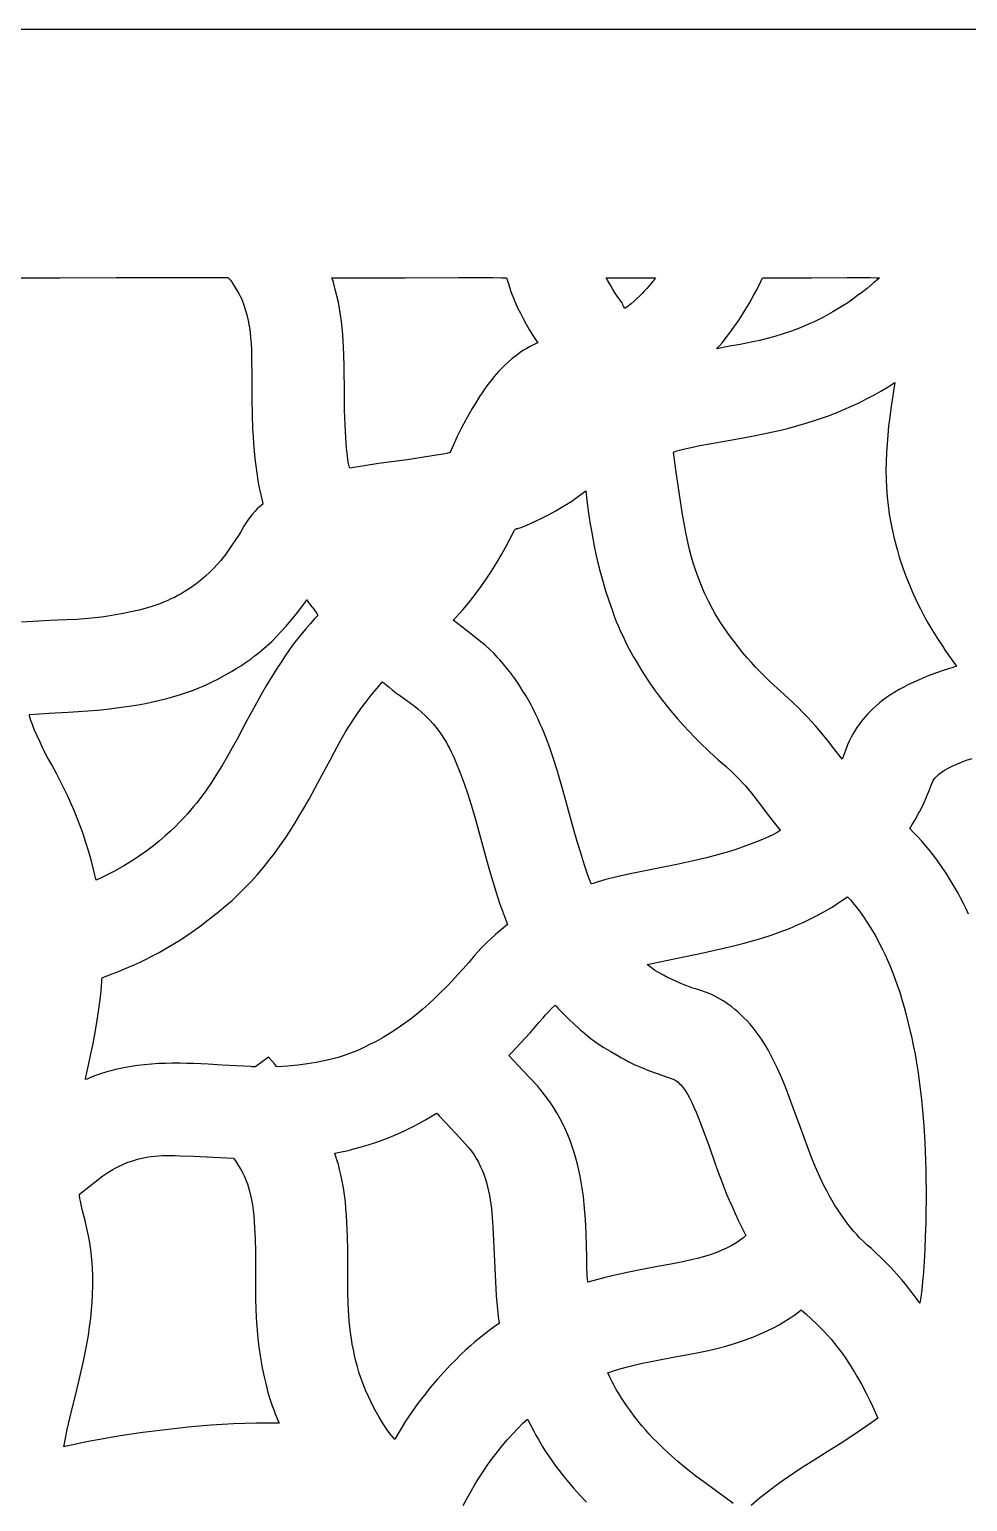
# Model space of a CAD drawing. Extents: x -255 to 255, y -78 to 122.
# Drawn here: x -137.6 to -61.9, y 3.3 to 122.1 of the extents above; entities that cross this region are included whole.
import ezdxf

# ---------------------------------------------------------------- set-up
doc = ezdxf.new("R2010")
doc.units = 0
doc.header["$MEASUREMENT"] = 0
doc.layers.add('LAYER_1', color=18, linetype='CONTINUOUS')

msp = doc.modelspace()

# ---------------------------------------------------------------- linework, layer by layer
at = {"layer": 'LAYER_1'}
for points in [[(-254.71, -77.88), (255.29, -77.88), (255.29, 122.12), (-254.71, 122.12)], [(-113.22, 102.08), (-107.32, 102.09), (-103.01, 102.1), (-100.28, 102.1), (-99.51, 102.09), (-99.14, 102.08), (-99.03, 101.76), (-98.99, 101.62), (-98.9, 101.32), (-98.75, 100.89), (-98.53, 100.31), (-98.38, 99.98), (-98.22, 99.61), (-98.02, 99.22), (-97.8, 98.79), (-97.55, 98.34), (-97.28, 97.86), (-96.97, 97.35), (-96.62, 96.82), (-96.68, 96.8), (-96.81, 96.74), (-96.97, 96.67), (-97.29, 96.5), (-97.51, 96.38), (-97.76, 96.23), (-98.04, 96.04), (-98.34, 95.82), (-98.67, 95.56), (-99.01, 95.27), (-99.37, 94.93), (-99.75, 94.54), (-100.13, 94.11), (-100.52, 93.62), (-100.72, 93.36), (-100.92, 93.09), (-101.11, 92.8), (-101.31, 92.49), (-101.62, 92), (-101.91, 91.52), (-102.4, 90.66), (-102.8, 89.91), (-103.11, 89.27), (-103.52, 88.37), (-103.63, 88.11), (-103.7, 87.99), (-103.72, 87.97), (-103.78, 87.95), (-103.96, 87.91), (-104.24, 87.85), (-104.63, 87.78), (-107.15, 87.4), (-109.47, 87.08), (-110.63, 86.91), (-111.78, 86.72), (-111.81, 86.77), (-111.84, 86.87), (-111.9, 87.19), (-111.97, 87.69), (-112.04, 88.36), (-112.1, 89.2), (-112.16, 90.22), (-112.2, 91.4), (-112.22, 92.76), (-112.24, 94.87), (-112.27, 95.93), (-112.29, 96.46), (-112.32, 96.98), (-112.35, 97.51), (-112.4, 98.04), (-112.46, 98.56), (-112.52, 99.08), (-112.61, 99.6), (-112.7, 100.12), (-112.82, 100.63), (-112.95, 101.14), (-113.03, 101.48), (-113.1, 101.72), (-113.2, 102.01)], [(-87.13, 102.08), (-87.19, 101.98), (-87.35, 101.75), (-87.63, 101.42), (-87.81, 101.22), (-88.03, 100.99), (-88.19, 100.81), (-88.38, 100.63), (-88.64, 100.39), (-88.7, 100.33), (-88.85, 100.2), (-89.09, 99.99), (-89.44, 99.72), (-89.57, 99.63), (-89.58, 99.62), (-89.6, 99.62), (-89.63, 99.65), (-89.69, 99.78), (-89.77, 99.96), (-89.82, 100.06), (-89.88, 100.15), (-89.98, 100.28), (-90.21, 100.61), (-90.37, 100.84), (-90.55, 101.13), (-90.76, 101.48), (-90.98, 101.88), (-91.09, 102.08)], [(-78.48, 102.08), (-74.53, 102.08), (-71.65, 102.1), (-69.82, 102.1), (-69.3, 102.09), (-69.06, 102.08), (-69.19, 101.95), (-69.52, 101.66), (-70.05, 101.22), (-70.4, 100.95), (-70.81, 100.64), (-71.21, 100.35), (-71.61, 100.07), (-72.01, 99.81), (-72.4, 99.57), (-72.8, 99.33), (-73.19, 99.11), (-73.57, 98.91), (-73.95, 98.71), (-74.33, 98.53), (-74.71, 98.36), (-75.07, 98.2), (-75.44, 98.05), (-76.15, 97.78), (-76.83, 97.55), (-77.49, 97.35), (-78.12, 97.18), (-78.71, 97.03), (-79.27, 96.91), (-80.28, 96.71), (-81.12, 96.55), (-82.17, 96.35), (-82.11, 96.42), (-81.96, 96.59), (-81.72, 96.87), (-81.41, 97.26), (-81.12, 97.65), (-80.8, 98.09), (-80.38, 98.7), (-79.91, 99.43), (-79.52, 100.08), (-79.2, 100.64), (-78.94, 101.11), (-78.61, 101.79)], [(-67.8, 93.64), (-68.02, 92.24), (-68.13, 91.53), (-68.22, 90.82), (-68.31, 90.11), (-68.38, 89.39), (-68.44, 88.68), (-68.49, 87.97), (-68.52, 87.25), (-68.53, 86.54), (-68.52, 85.83), (-68.49, 85.12), (-68.44, 84.41), (-68.36, 83.71), (-68.26, 83.01), (-68.13, 82.31), (-68.02, 81.79), (-67.89, 81.16), (-67.71, 80.45), (-67.6, 80.06), (-67.48, 79.65), (-67.35, 79.21), (-67.2, 78.76), (-67.03, 78.29), (-66.85, 77.8), (-66.64, 77.29), (-66.41, 76.76), (-66.16, 76.22), (-65.89, 75.66), (-65.75, 75.37), (-65.61, 75.09), (-65.41, 74.71), (-65.14, 74.24), (-64.82, 73.69), (-64.42, 73.05), (-63.95, 72.33), (-63.74, 72), (-63.48, 71.63), (-63.12, 71.14), (-62.83, 70.75), (-62.93, 70.7), (-63.14, 70.63), (-63.47, 70.53), (-63.91, 70.39), (-64.46, 70.19), (-65.11, 69.95), (-65.86, 69.63), (-66.27, 69.45), (-66.7, 69.25), (-67.09, 69.05), (-67.47, 68.85), (-67.82, 68.64), (-68.16, 68.42), (-68.48, 68.21), (-68.77, 67.99), (-69.05, 67.77), (-69.32, 67.54), (-69.56, 67.32), (-69.79, 67.09), (-70.01, 66.87), (-70.21, 66.65), (-70.39, 66.43), (-70.56, 66.21), (-70.72, 66), (-70.87, 65.79), (-71.12, 65.39), (-71.33, 65.02), (-71.49, 64.68), (-71.62, 64.38), (-71.79, 63.93), (-71.86, 63.71), (-72.07, 63.22), (-72.73, 64.1), (-73.16, 64.65), (-73.65, 65.26), (-74.22, 65.92), (-74.53, 66.28), (-74.87, 66.64), (-75.23, 67.01), (-75.61, 67.39), (-76.02, 67.79), (-76.45, 68.19), (-77.3, 68.95), (-77.83, 69.44), (-78.41, 70.01), (-78.72, 70.33), (-79.04, 70.66), (-79.38, 71.03), (-79.72, 71.41), (-80.06, 71.82), (-80.42, 72.26), (-80.78, 72.72), (-81.15, 73.21), (-81.4, 73.56), (-81.64, 73.92), (-81.87, 74.27), (-82.09, 74.62), (-82.3, 74.97), (-82.49, 75.31), (-82.85, 75.98), (-83.16, 76.64), (-83.44, 77.29), (-83.68, 77.91), (-83.89, 78.51), (-84.08, 79.08), (-84.23, 79.63), (-84.37, 80.16), (-84.48, 80.65), (-84.67, 81.53), (-84.81, 82.27), (-84.94, 82.98), (-85.06, 83.7), (-85.27, 85.14), (-85.47, 86.58), (-85.67, 88.02), (-85.39, 88.11), (-85.08, 88.2), (-84.74, 88.29), (-84.37, 88.37), (-83.54, 88.54), (-82.59, 88.71), (-80.34, 89.11), (-79.06, 89.36), (-77.66, 89.65), (-77.01, 89.79), (-76.36, 89.95), (-75.72, 90.13), (-75.08, 90.31), (-74.44, 90.51), (-73.8, 90.72), (-73.17, 90.95), (-72.54, 91.19), (-71.92, 91.45), (-71.31, 91.72), (-70.7, 92), (-70.1, 92.3), (-69.51, 92.61), (-68.93, 92.94), (-68.36, 93.28)], [(-92.75, 84.88), (-92.66, 84.13), (-92.54, 83.24), (-92.39, 82.21), (-92.29, 81.65), (-92.18, 81.05), (-92.06, 80.43), (-91.92, 79.77), (-91.76, 79.08), (-91.58, 78.36), (-91.37, 77.61), (-91.14, 76.83), (-90.88, 76.03), (-90.6, 75.19), (-90.44, 74.77), (-90.28, 74.35), (-90.11, 73.94), (-89.93, 73.53), (-89.74, 73.12), (-89.54, 72.71), (-89.34, 72.31), (-89.13, 71.91), (-88.91, 71.52), (-88.69, 71.13), (-88.22, 70.36), (-87.73, 69.6), (-87.22, 68.86), (-86.73, 68.2), (-86.25, 67.58), (-85.78, 67), (-85.31, 66.45), (-84.85, 65.94), (-84.41, 65.46), (-83.97, 65.01), (-83.55, 64.59), (-82.76, 63.83), (-82.05, 63.19), (-81.43, 62.63), (-80.91, 62.16), (-80.64, 61.9), (-80.38, 61.62), (-80.12, 61.35), (-79.87, 61.07), (-79.38, 60.49), (-78.91, 59.89), (-77.99, 58.69), (-77.53, 58.08), (-77.06, 57.49), (-77.08, 57.46), (-77.13, 57.42), (-77.31, 57.31), (-77.6, 57.16), (-77.99, 56.97), (-78.49, 56.75), (-79.1, 56.51), (-79.82, 56.24), (-80.64, 55.95), (-81.23, 55.76), (-81.81, 55.59), (-82.41, 55.42), (-83, 55.27), (-83.6, 55.13), (-84.2, 54.99), (-85.41, 54.74), (-86.62, 54.49), (-87.83, 54.26), (-89.04, 54.01), (-89.64, 53.88), (-90.24, 53.74), (-91.12, 53.51), (-91.75, 53.33), (-92.16, 53.21), (-92.27, 53.18), (-92.32, 53.17), (-92.4, 53.38), (-92.58, 53.87), (-92.84, 54.67), (-93.18, 55.76), (-93.43, 56.59), (-93.67, 57.42), (-94.13, 59.09), (-94.59, 60.77), (-94.83, 61.6), (-95.08, 62.43), (-95.34, 63.26), (-95.62, 64.07), (-95.92, 64.88), (-96.24, 65.68), (-96.41, 66.07), (-96.59, 66.46), (-96.77, 66.85), (-96.96, 67.23), (-97.16, 67.61), (-97.37, 67.99), (-97.59, 68.36), (-97.81, 68.72), (-98.01, 69.04), (-98.23, 69.38), (-98.56, 69.84), (-98.62, 69.93), (-98.77, 70.14), (-99.03, 70.46), (-99.38, 70.89), (-99.52, 71.06), (-99.67, 71.24), (-99.88, 71.47), (-100.14, 71.75), (-100.47, 72.07), (-100.87, 72.43), (-101.34, 72.82), (-102.38, 73.65), (-103.44, 74.46), (-103.28, 74.61), (-102.92, 75), (-102.67, 75.28), (-102.37, 75.63), (-102.04, 76.04), (-101.67, 76.52), (-101.21, 77.13), (-100.78, 77.76), (-100.36, 78.4), (-99.95, 79.04), (-99.57, 79.7), (-99.19, 80.37), (-98.83, 81.04), (-98.48, 81.72), (-98.45, 81.77), (-98.41, 81.81), (-98.37, 81.83), (-98.32, 81.84), (-98.23, 81.85), (-98.16, 81.87), (-97.96, 81.94), (-97.49, 82.13), (-97.15, 82.27), (-96.75, 82.46), (-96.29, 82.68), (-95.76, 82.94), (-95.21, 83.24), (-94.72, 83.53), (-94.28, 83.8), (-93.88, 84.06), (-93.23, 84.53)], [(-115.25, 76.09), (-115.1, 75.87), (-114.95, 75.67), (-114.69, 75.33), (-114.48, 75.06), (-114.4, 74.94), (-114.35, 74.84), (-114.66, 74.52), (-114.96, 74.19), (-115.36, 73.73), (-115.84, 73.14), (-116.1, 72.8), (-116.39, 72.42), (-116.69, 72.01), (-117, 71.56), (-117.33, 71.07), (-117.67, 70.55), (-118.1, 69.86), (-118.52, 69.16), (-118.92, 68.45), (-119.32, 67.74), (-120.1, 66.3), (-120.87, 64.86), (-121.26, 64.14), (-121.66, 63.43), (-122.07, 62.73), (-122.5, 62.04), (-122.94, 61.36), (-123.4, 60.69), (-123.88, 60.04), (-124.13, 59.72), (-124.39, 59.41), (-124.88, 58.83), (-125.17, 58.51), (-125.5, 58.17), (-125.85, 57.81), (-126.24, 57.43), (-126.67, 57.05), (-127.13, 56.65), (-127.62, 56.25), (-128.16, 55.84), (-128.74, 55.43), (-129.35, 55.02), (-130.01, 54.62), (-130.71, 54.22), (-131.08, 54.03), (-131.46, 53.84), (-131.85, 53.65), (-132.25, 53.46), (-132.42, 54.23), (-132.62, 54.99), (-132.83, 55.75), (-133.07, 56.5), (-133.3, 57.2), (-133.53, 57.86), (-133.77, 58.48), (-134.02, 59.08), (-134.26, 59.64), (-134.5, 60.18), (-134.74, 60.68), (-134.98, 61.16), (-135.42, 62.02), (-135.83, 62.78), (-136.19, 63.43), (-136.48, 63.99), (-136.77, 64.61), (-137.02, 65.16), (-137.23, 65.64), (-137.38, 66.04), (-137.5, 66.36), (-137.58, 66.61), (-137.62, 66.77), (-137.62, 66.85), (-136.06, 66.94), (-134.49, 67.02), (-133.7, 67.07), (-132.92, 67.13), (-132.14, 67.2), (-131.36, 67.28), (-130.4, 67.39), (-129.57, 67.51), (-128.86, 67.62), (-128.27, 67.73), (-127.45, 67.91), (-127.11, 67.99), (-126.53, 68.13), (-125.97, 68.28), (-125.45, 68.44), (-124.95, 68.61), (-124.47, 68.78), (-124.02, 68.95), (-123.6, 69.13), (-123.2, 69.31), (-122.83, 69.49), (-122.49, 69.67), (-121.86, 70), (-121.33, 70.31), (-120.89, 70.58), (-120.53, 70.8), (-120.23, 71.01), (-119.75, 71.34), (-119.46, 71.57), (-119.34, 71.66), (-118.91, 72), (-118.49, 72.36), (-118.08, 72.73), (-117.69, 73.13), (-117.31, 73.53), (-116.94, 73.94), (-116.22, 74.79), (-115.8, 75.31), (-115.51, 75.71), (-115.33, 75.97), (-115.26, 76.09), (-115.25, 76.09)], [(-109.13, 69.48), (-108.61, 69.04), (-108.35, 68.83), (-108.09, 68.62), (-107.67, 68.32), (-107.17, 67.96), (-106.89, 67.76), (-106.6, 67.53), (-106.3, 67.29), (-105.99, 67.02), (-105.68, 66.73), (-105.36, 66.41), (-105.04, 66.06), (-104.73, 65.68), (-104.43, 65.27), (-104.14, 64.82), (-103.99, 64.58), (-103.86, 64.34), (-103.72, 64.08), (-103.59, 63.82), (-103.4, 63.4), (-103.22, 62.98), (-102.87, 62.14), (-102.56, 61.28), (-102.26, 60.42), (-101.99, 59.54), (-101.72, 58.66), (-101.23, 56.89), (-100.75, 55.12), (-100.5, 54.24), (-100.24, 53.35), (-99.98, 52.48), (-99.69, 51.6), (-99.38, 50.74), (-99.05, 49.89), (-99.38, 49.63), (-99.71, 49.36), (-100.03, 49.08), (-100.34, 48.8), (-100.78, 48.38), (-101.16, 48), (-101.48, 47.67), (-101.73, 47.38), (-102.07, 46.97), (-102.21, 46.79), (-102.64, 46.3), (-103.08, 45.82), (-103.53, 45.34), (-103.98, 44.86), (-104.45, 44.4), (-104.93, 43.94), (-105.41, 43.49), (-105.9, 43.06), (-106.41, 42.64), (-106.92, 42.23), (-107.45, 41.84), (-107.98, 41.46), (-108.53, 41.11), (-109.09, 40.77), (-109.66, 40.46), (-110.24, 40.17), (-110.43, 40.07), (-110.82, 39.87), (-111.09, 39.75), (-111.42, 39.62), (-111.8, 39.47), (-112.23, 39.32), (-112.71, 39.17), (-113.25, 39.03), (-113.85, 38.88), (-114.5, 38.75), (-115.2, 38.64), (-115.97, 38.54), (-116.78, 38.46), (-117.22, 38.43), (-117.66, 38.41), (-117.68, 38.42), (-117.72, 38.47), (-117.84, 38.62), (-118.05, 38.87), (-118.34, 39.19), (-119.37, 38.43), (-119.42, 38.41), (-119.47, 38.4), (-119.57, 38.4), (-119.68, 38.41), (-119.78, 38.42), (-120.92, 38.48), (-122.07, 38.55), (-123.21, 38.61), (-124.36, 38.66), (-124.93, 38.68), (-125.5, 38.69), (-126.07, 38.69), (-126.64, 38.68), (-127.21, 38.66), (-127.78, 38.62), (-128.35, 38.57), (-128.91, 38.5), (-129.41, 38.43), (-129.87, 38.35), (-130.29, 38.27), (-130.69, 38.18), (-131.06, 38.09), (-131.39, 38), (-131.97, 37.82), (-132.42, 37.66), (-132.76, 37.52), (-132.98, 37.42), (-133.09, 37.38), (-133.09, 37.37), (-133.1, 37.37), (-133.1, 37.44), (-133.08, 37.56), (-132.99, 37.95), (-132.86, 38.53), (-132.69, 39.31), (-132.49, 40.3), (-132.38, 40.87), (-132.27, 41.49), (-132.16, 42.16), (-132.06, 42.88), (-131.95, 43.66), (-131.85, 44.48), (-131.81, 44.94), (-131.79, 45.28), (-131.78, 45.5), (-131.77, 45.56), (-131.76, 45.58), (-131.16, 45.82), (-130.44, 46.1), (-129.62, 46.44), (-129.17, 46.64), (-128.7, 46.85), (-128.21, 47.09), (-127.7, 47.35), (-127.16, 47.64), (-126.61, 47.95), (-126.04, 48.29), (-125.45, 48.65), (-124.85, 49.05), (-124.23, 49.48), (-123.75, 49.84), (-123.3, 50.18), (-122.5, 50.8), (-121.83, 51.36), (-121.28, 51.84), (-120.86, 52.23), (-120.55, 52.54), (-120.25, 52.84), (-119.73, 53.37), (-119.24, 53.91), (-118.76, 54.47), (-118.3, 55.05), (-117.85, 55.63), (-117.42, 56.23), (-117, 56.84), (-116.6, 57.46), (-116.2, 58.09), (-115.82, 58.73), (-115.44, 59.37), (-115.07, 60.01), (-114.35, 61.31), (-113.65, 62.61), (-113.36, 63.16), (-113.01, 63.83), (-112.6, 64.59), (-112.37, 65), (-112.12, 65.43), (-111.84, 65.89), (-111.54, 66.36), (-111.21, 66.84), (-110.86, 67.35), (-110.47, 67.86), (-110.06, 68.39), (-109.61, 68.93)], [(-71.63, 52.13), (-71.4, 51.88), (-71.2, 51.65), (-70.95, 51.35), (-70.66, 50.97), (-70.33, 50.52), (-69.98, 49.98), (-69.6, 49.37), (-69.41, 49.03), (-69.21, 48.67), (-69.01, 48.28), (-68.81, 47.88), (-68.6, 47.45), (-68.4, 47.01), (-68.2, 46.54), (-68, 46.04), (-67.8, 45.53), (-67.61, 44.99), (-67.42, 44.43), (-67.24, 43.84), (-67.06, 43.23), (-66.89, 42.59), (-66.73, 41.94), (-66.57, 41.25), (-66.48, 40.85), (-66.3, 40.01), (-66.18, 39.42), (-66.06, 38.73), (-65.94, 37.93), (-65.81, 37.03), (-65.69, 36.01), (-65.58, 34.88), (-65.48, 33.65), (-65.4, 32.3), (-65.33, 30.85), (-65.31, 30.08), (-65.3, 29.29), (-65.29, 28.46), (-65.29, 27.61), (-65.3, 26.74), (-65.32, 25.83), (-65.36, 24.7), (-65.4, 23.65), (-65.45, 22.7), (-65.51, 21.84), (-65.57, 21.08), (-65.64, 20.4), (-65.71, 19.82), (-65.79, 19.33), (-66.23, 19.93), (-66.51, 20.31), (-66.84, 20.72), (-67.22, 21.18), (-67.65, 21.68), (-68.14, 22.2), (-68.69, 22.77), (-68.97, 23.05), (-69.29, 23.35), (-69.73, 23.76), (-69.83, 23.84), (-70.03, 24.01), (-70.31, 24.27), (-70.68, 24.63), (-70.89, 24.86), (-71.11, 25.11), (-71.34, 25.39), (-71.59, 25.7), (-71.85, 26.05), (-72.12, 26.42), (-72.39, 26.84), (-72.68, 27.28), (-72.89, 27.65), (-73.1, 28.02), (-73.3, 28.39), (-73.5, 28.77), (-73.86, 29.53), (-74.2, 30.31), (-74.53, 31.1), (-74.83, 31.89), (-75.42, 33.5), (-76, 35.1), (-76.3, 35.91), (-76.61, 36.7), (-76.93, 37.49), (-77.28, 38.26), (-77.46, 38.65), (-77.65, 39.03), (-77.84, 39.41), (-78.04, 39.78), (-78.27, 40.17), (-78.51, 40.55), (-78.75, 40.9), (-78.99, 41.23), (-79.23, 41.55), (-79.48, 41.84), (-79.73, 42.12), (-79.98, 42.37), (-80.23, 42.61), (-80.47, 42.84), (-80.72, 43.04), (-80.96, 43.24), (-81.2, 43.41), (-81.43, 43.58), (-81.66, 43.72), (-81.89, 43.86), (-82.32, 44.1), (-82.72, 44.29), (-83.08, 44.44), (-83.39, 44.55), (-83.87, 44.7), (-84.1, 44.76), (-84.37, 44.85), (-84.67, 44.96), (-85.07, 45.12), (-85.78, 45.44), (-86.14, 45.62), (-86.48, 45.8), (-86.83, 45.99), (-87.16, 46.19), (-87.48, 46.41), (-87.79, 46.65), (-86.25, 46.99), (-84.7, 47.32), (-83.15, 47.64), (-82.37, 47.81), (-81.6, 47.98), (-80.83, 48.16), (-80.06, 48.36), (-79.3, 48.56), (-78.55, 48.79), (-77.8, 49.03), (-77.05, 49.29), (-76.32, 49.57), (-75.6, 49.88), (-75.2, 50.05), (-74.77, 50.26), (-74.19, 50.55), (-73.53, 50.92), (-72.88, 51.3), (-72.25, 51.71)], [(-95.21, 43.38), (-95.18, 43.35), (-95.14, 43.3), (-94.99, 43.14), (-94.64, 42.78), (-94.08, 42.22), (-93.71, 41.87), (-93.28, 41.48), (-93.16, 41.37), (-93.02, 41.25), (-92.82, 41.1), (-92.62, 40.92), (-92.41, 40.75), (-92.11, 40.52), (-91.74, 40.26), (-91.28, 39.96), (-90.73, 39.63), (-90.09, 39.27), (-89.85, 39.13), (-89.6, 38.99), (-89.26, 38.81), (-88.83, 38.6), (-88.31, 38.37), (-87.69, 38.12), (-86.98, 37.86), (-86.62, 37.74), (-86.22, 37.6), (-85.69, 37.4), (-85.59, 37.36), (-85.49, 37.3), (-85.39, 37.24), (-85.29, 37.16), (-85.2, 37.07), (-85.1, 36.98), (-84.92, 36.76), (-84.73, 36.5), (-84.55, 36.21), (-84.37, 35.89), (-84.2, 35.53), (-84.02, 35.15), (-83.84, 34.74), (-83.48, 33.85), (-82.73, 31.83), (-82.32, 30.65), (-82.06, 29.9), (-81.74, 29.07), (-81.38, 28.14), (-81.17, 27.64), (-80.94, 27.12), (-80.7, 26.58), (-80.44, 26.02), (-80.15, 25.44), (-79.85, 24.84), (-79.82, 24.79), (-80, 24.64), (-80.19, 24.5), (-80.38, 24.36), (-80.57, 24.23), (-80.97, 23.99), (-81.39, 23.77), (-81.82, 23.57), (-82.26, 23.4), (-82.71, 23.24), (-83.17, 23.1), (-83.64, 22.97), (-84.11, 22.85), (-85.06, 22.65), (-86.01, 22.46), (-86.95, 22.29), (-88.36, 22.01), (-89.77, 21.72), (-90.48, 21.56), (-91.18, 21.39), (-91.88, 21.21), (-92.57, 21.02), (-92.6, 21.29), (-92.62, 21.59), (-92.65, 22.27), (-92.66, 23.07), (-92.68, 23.97), (-92.71, 24.97), (-92.74, 25.51), (-92.77, 26.08), (-92.81, 26.67), (-92.87, 27.29), (-92.94, 27.94), (-93.03, 28.61), (-93.11, 29.09), (-93.2, 29.58), (-93.3, 30.06), (-93.41, 30.55), (-93.54, 31.03), (-93.68, 31.5), (-93.84, 31.98), (-94.01, 32.45), (-94.19, 32.91), (-94.39, 33.36), (-94.6, 33.81), (-94.83, 34.25), (-95.07, 34.68), (-95.33, 35.1), (-95.6, 35.51), (-95.89, 35.9), (-95.95, 35.98), (-96.09, 36.18), (-96.32, 36.47), (-96.47, 36.65), (-96.65, 36.86), (-97.8, 38.09), (-98.95, 39.33), (-98.76, 39.52), (-98.33, 39.96), (-97.66, 40.68), (-97.24, 41.14), (-96.76, 41.68), (-96.52, 41.97), (-96.19, 42.37), (-95.99, 42.6), (-95.76, 42.84), (-95.5, 43.11)], [(-104.79, 34.66), (-104.71, 34.6), (-104.56, 34.45), (-104.05, 33.92), (-103.25, 33.06), (-102.19, 31.86), (-101.97, 31.59), (-101.76, 31.31), (-101.58, 31.01), (-101.4, 30.71), (-101.25, 30.4), (-101.1, 30.07), (-100.97, 29.74), (-100.86, 29.41), (-100.75, 29.06), (-100.66, 28.72), (-100.58, 28.37), (-100.51, 28.02), (-100.45, 27.66), (-100.4, 27.31), (-100.36, 26.96), (-100.32, 26.61), (-100.24, 25.5), (-100.18, 24.38), (-100.09, 22.15), (-100.03, 21.04), (-99.97, 19.93), (-99.92, 19.37), (-99.87, 18.81), (-99.81, 18.26), (-99.74, 17.71), (-99.74, 17.68), (-99.87, 17.6), (-100.14, 17.42), (-100.53, 17.13), (-101.05, 16.73), (-101.35, 16.49), (-101.68, 16.21), (-102.03, 15.9), (-102.41, 15.56), (-102.81, 15.18), (-103.23, 14.77), (-103.67, 14.32), (-104.14, 13.83), (-104.71, 13.2), (-105.26, 12.55), (-105.79, 11.89), (-106.31, 11.21), (-106.8, 10.52), (-107.28, 9.81), (-107.73, 9.09), (-108.16, 8.36), (-108.17, 8.36), (-108.26, 8.47), (-108.44, 8.69), (-108.71, 9.04), (-108.87, 9.26), (-109.04, 9.52), (-109.22, 9.81), (-109.42, 10.13), (-109.63, 10.5), (-109.84, 10.89), (-110.06, 11.33), (-110.28, 11.81), (-110.5, 12.32), (-110.73, 12.87), (-110.89, 13.31), (-111.04, 13.75), (-111.17, 14.2), (-111.29, 14.65), (-111.4, 15.1), (-111.49, 15.56), (-111.58, 16.02), (-111.65, 16.48), (-111.72, 16.94), (-111.77, 17.41), (-111.82, 17.87), (-111.86, 18.34), (-111.91, 19.28), (-111.93, 20.21), (-111.94, 22.46), (-111.95, 23.59), (-111.97, 24.71), (-111.98, 25.28), (-112.01, 25.84), (-112.04, 26.4), (-112.09, 26.96), (-112.14, 27.52), (-112.21, 28.07), (-112.3, 28.63), (-112.4, 29.18), (-112.5, 29.69), (-112.61, 30.13), (-112.7, 30.51), (-112.79, 30.82), (-112.94, 31.25), (-113, 31.43), (-113, 31.43), (-112.46, 31.54), (-111.92, 31.66), (-111.38, 31.8), (-110.85, 31.94), (-110.31, 32.1), (-109.78, 32.27), (-109.26, 32.46), (-108.74, 32.65), (-108.22, 32.86), (-107.71, 33.08), (-107.21, 33.31), (-106.71, 33.56), (-106.22, 33.82), (-105.73, 34.09), (-105.26, 34.37)], [(-130.49, 30.34), (-130.08, 30.53), (-129.68, 30.7), (-129.29, 30.83), (-128.91, 30.95), (-128.54, 31.04), (-128.18, 31.11), (-127.83, 31.16), (-127.5, 31.2), (-127.19, 31.23), (-126.89, 31.24), (-126.34, 31.25), (-125.86, 31.24), (-125.47, 31.23), (-124.39, 31.2), (-123.31, 31.15), (-122.23, 31.09), (-121.16, 31.02), (-121.11, 30.96), (-121, 30.81), (-120.83, 30.56), (-120.62, 30.21), (-120.56, 30.12), (-120.45, 29.92), (-120.3, 29.61), (-120.21, 29.42), (-120.13, 29.2), (-120.04, 28.95), (-119.95, 28.67), (-119.86, 28.36), (-119.78, 28.03), (-119.7, 27.66), (-119.63, 27.27), (-119.57, 26.84), (-119.53, 26.39), (-119.46, 25.44), (-119.42, 24.49), (-119.4, 23.54), (-119.39, 22.59), (-119.39, 20.69), (-119.38, 19.74), (-119.36, 18.8), (-119.33, 18.25), (-119.3, 17.72), (-119.26, 17.21), (-119.22, 16.72), (-119.11, 15.79), (-118.99, 14.92), (-118.85, 14.12), (-118.7, 13.39), (-118.54, 12.73), (-118.38, 12.13), (-118.22, 11.6), (-118.06, 11.13), (-117.92, 10.73), (-117.79, 10.39), (-117.58, 9.9), (-117.49, 9.66), (-118.4, 9.66), (-119.32, 9.65), (-120.24, 9.63), (-121.16, 9.59), (-122.08, 9.54), (-123, 9.48), (-123.91, 9.4), (-124.83, 9.32), (-125.74, 9.23), (-126.66, 9.12), (-127.57, 9.01), (-128.48, 8.89), (-129.39, 8.75), (-130.3, 8.62), (-132.12, 8.31), (-132.73, 8.2), (-133.27, 8.09), (-134.11, 7.91), (-134.64, 7.79), (-134.79, 7.76), (-134.86, 7.75), (-134.72, 8.44), (-134.57, 9.13), (-134.25, 10.51), (-133.92, 11.89), (-133.59, 13.26), (-133.42, 13.95), (-133.27, 14.64), (-133.13, 15.33), (-132.99, 16.03), (-132.87, 16.72), (-132.77, 17.42), (-132.68, 18.12), (-132.61, 18.82), (-132.57, 19.36), (-132.53, 20.02), (-132.51, 20.78), (-132.51, 21.19), (-132.51, 21.63), (-132.53, 22.1), (-132.57, 22.59), (-132.61, 23.1), (-132.68, 23.63), (-132.76, 24.19), (-132.86, 24.77), (-132.99, 25.37), (-133.13, 25.99), (-133.36, 26.89), (-133.51, 27.55), (-133.55, 27.79), (-133.58, 27.97), (-133.59, 28.08), (-133.59, 28.12), (-133.58, 28.13), (-132.83, 28.72), (-132.08, 29.31), (-131.7, 29.6), (-131.31, 29.87), (-130.9, 30.12), (-130.7, 30.23)]]:
    msp.add_lwpolyline(points, close=True, dxfattribs=at)
for points in [[(-139.64, 102.08), (-135.14, 102.09), (-130.63, 102.1), (-126.13, 102.11), (-121.62, 102.1), (-121.59, 102.08), (-121.53, 102.02), (-121.44, 101.92), (-121.33, 101.78), (-121.21, 101.6), (-121.07, 101.38), (-120.91, 101.12), (-120.74, 100.81), (-120.63, 100.6), (-120.53, 100.4), (-120.36, 99.97), (-120.21, 99.53), (-120.08, 99.09), (-119.98, 98.63), (-119.9, 98.17), (-119.83, 97.71), (-119.78, 97.24), (-119.74, 96.76), (-119.72, 96.29), (-119.7, 95.33), (-119.69, 94.38), (-119.69, 93.44), (-119.68, 92.25), (-119.66, 91.06), (-119.62, 89.87), (-119.58, 89.27), (-119.54, 88.67), (-119.5, 88.08), (-119.44, 87.49), (-119.37, 86.9), (-119.29, 86.31), (-119.19, 85.72), (-119.08, 85.14), (-118.96, 84.56), (-118.82, 83.98), (-118.79, 83.9), (-118.78, 83.86), (-118.79, 83.84), (-118.8, 83.82), (-118.93, 83.71), (-119.07, 83.59), (-119.25, 83.43), (-119.45, 83.21), (-119.69, 82.94), (-119.94, 82.61), (-120.21, 82.21), (-120.32, 82.03), (-120.57, 81.59), (-120.77, 81.28), (-121, 80.92), (-121.29, 80.49), (-121.62, 80.01), (-121.79, 79.78), (-121.99, 79.52), (-122.22, 79.24), (-122.47, 78.95), (-122.76, 78.64), (-123.07, 78.32), (-123.42, 78), (-123.8, 77.68), (-124.21, 77.36), (-124.66, 77.04), (-125.14, 76.73), (-125.39, 76.58), (-125.65, 76.44), (-125.93, 76.29), (-126.21, 76.16), (-126.5, 76.02), (-126.8, 75.9), (-127.11, 75.78), (-127.43, 75.66), (-127.76, 75.55), (-128.1, 75.45), (-128.78, 75.27), (-129.44, 75.12), (-130.07, 74.98), (-130.68, 74.87), (-131.26, 74.77), (-131.82, 74.69), (-132.36, 74.63), (-132.87, 74.58), (-133.8, 74.51), (-134.63, 74.47), (-135.35, 74.44), (-135.95, 74.42), (-138.27, 74.28)], [(-61.86, 50.73), (-62.06, 51.16), (-62.27, 51.58), (-62.49, 52), (-62.71, 52.41), (-62.94, 52.83), (-63.18, 53.23), (-63.42, 53.63), (-63.67, 54.03), (-63.93, 54.42), (-64.2, 54.8), (-64.47, 55.18), (-64.75, 55.55), (-65.04, 55.92), (-65.34, 56.27), (-65.64, 56.62), (-65.95, 56.97), (-66.27, 57.3), (-66.59, 57.63), (-66.59, 57.66), (-66.56, 57.73), (-66.41, 57.96), (-66.18, 58.34), (-66.04, 58.59), (-65.89, 58.87), (-65.82, 58.99), (-65.67, 59.28), (-65.45, 59.74), (-65.17, 60.38), (-65.02, 60.76), (-64.88, 61.14), (-64.8, 61.32), (-64.71, 61.5), (-64.6, 61.67), (-64.47, 61.82), (-64.28, 62), (-64.06, 62.17), (-63.8, 62.34), (-63.51, 62.5), (-63.18, 62.67), (-62.82, 62.83), (-62.43, 62.98), (-62.02, 63.14), (-61.57, 63.3)], [(-80.86, 3.16), (-81.1, 3.35), (-82.16, 4.13), (-83.23, 4.9), (-83.75, 5.29), (-84.27, 5.7), (-84.78, 6.11), (-85.28, 6.54), (-86.06, 7.22), (-86.53, 7.66), (-87.05, 8.17), (-87.33, 8.45), (-87.62, 8.76), (-87.91, 9.09), (-88.21, 9.44), (-88.52, 9.81), (-88.83, 10.21), (-89.14, 10.63), (-89.46, 11.08), (-89.88, 11.71), (-90.08, 12.03), (-90.28, 12.36), (-90.46, 12.69), (-90.64, 13.03), (-90.8, 13.37), (-90.96, 13.71), (-90.43, 13.89), (-89.9, 14.05), (-89.37, 14.19), (-88.83, 14.33), (-88.29, 14.45), (-87.75, 14.57), (-86.66, 14.78), (-85.56, 14.99), (-84.47, 15.19), (-83.38, 15.4), (-82.83, 15.52), (-82.29, 15.64), (-81.45, 15.87), (-80.66, 16.1), (-79.93, 16.34), (-79.26, 16.59), (-78.65, 16.85), (-78.1, 17.1), (-77.6, 17.35), (-77.15, 17.59), (-76.76, 17.82), (-76.41, 18.03), (-76.12, 18.23), (-75.88, 18.4), (-75.53, 18.66), (-75.37, 18.79), (-75.36, 18.79), (-75.36, 18.79), (-74.99, 18.46), (-74.56, 18.07), (-74.07, 17.6), (-73.81, 17.34), (-73.53, 17.06), (-73.25, 16.75), (-72.96, 16.42), (-72.67, 16.07), (-72.37, 15.7), (-72.07, 15.29), (-71.77, 14.87), (-71.46, 14.41), (-71.16, 13.93), (-71.06, 13.77), (-70.84, 13.39), (-70.5, 12.79), (-70.06, 11.95), (-69.83, 11.48), (-69.61, 11.01), (-69.18, 10.06), (-69.67, 9.7), (-70.17, 9.34), (-70.68, 8.99), (-71.19, 8.65), (-72.23, 7.98), (-73.28, 7.33), (-74.32, 6.67), (-75.36, 6.01), (-75.87, 5.67), (-76.38, 5.33), (-76.89, 4.98), (-77.39, 4.61), (-78.07, 4.09), (-78.75, 3.56), (-79.41, 3.01)], [(-102.63, 2.99), (-102.32, 3.59), (-102, 4.16), (-101.69, 4.7), (-101.37, 5.21), (-101.06, 5.69), (-100.75, 6.14), (-100.45, 6.57), (-100.16, 6.96), (-99.87, 7.33), (-99.6, 7.68), (-99.08, 8.29), (-98.61, 8.81), (-98.22, 9.23), (-97.84, 9.61), (-97.45, 9.98), (-97.38, 9.85), (-97.21, 9.52), (-96.94, 9.01), (-96.76, 8.68), (-96.55, 8.32), (-96.45, 8.15), (-96.26, 7.8), (-95.94, 7.29), (-95.73, 6.98), (-95.49, 6.63), (-95.22, 6.24), (-94.9, 5.82), (-94.55, 5.37), (-94.15, 4.89), (-93.71, 4.38), (-93.23, 3.85), (-92.69, 3.28)]]:
    msp.add_lwpolyline(points, dxfattribs=at)

doc.saveas('drawing.dxf')
